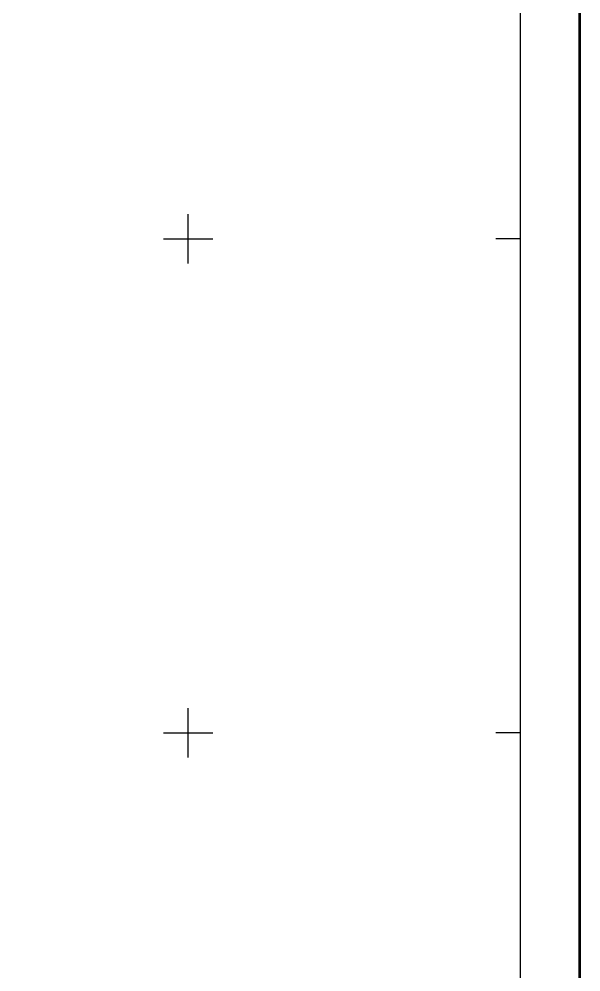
# Model space of a CAD drawing. Extents: x 544465 to 549788, y 4987093 to 4992711.
# Drawn here: x 548646 to 549784, y 4989518 to 4991447 of the extents above; entities that cross this region are included whole.
import ezdxf

# ---------------------------------------------------------------- set-up
doc = ezdxf.new("R2010")
doc.units = 0
doc.header["$LTSCALE"] = 10
doc.layers.add('TK', color=7, linetype='CONTINUOUS')

msp = doc.modelspace()

# ---------------------------------------------------------------- linework, layer by layer
at = {"layer": 'TK', "linetype": 'Continuous'}
for p, q in [((548988.1, 4990952), (548988.1, 4991052)), ((548938.1, 4991002), (549038.1, 4991002)), ((549661.1, 4991002), (549611.1, 4991002)), ((548988.1, 4989952), (548988.1, 4990052)), ((548938.1, 4990002), (549038.1, 4990002)), ((549661.1, 4990002), (549611.1, 4990002))]:
    msp.add_line(p, q, dxfattribs=at)
at = {"layer": 'TK', "linetype": 'Continuous', "const_width": 5, "flags": 128}
msp.add_lwpolyline([(544541.1, 4987276), (549781.1, 4987276), (549781.1, 4992516), (544541.1, 4992516)], close=True, dxfattribs=at)
at = {"layer": 'TK', "linetype": 'Continuous', "flags": 128}
msp.add_lwpolyline([(544661.1, 4987396), (549661.1, 4987396), (549661.1, 4992396), (544661.1, 4992396)], close=True, dxfattribs=at)

doc.saveas('drawing.dxf')
